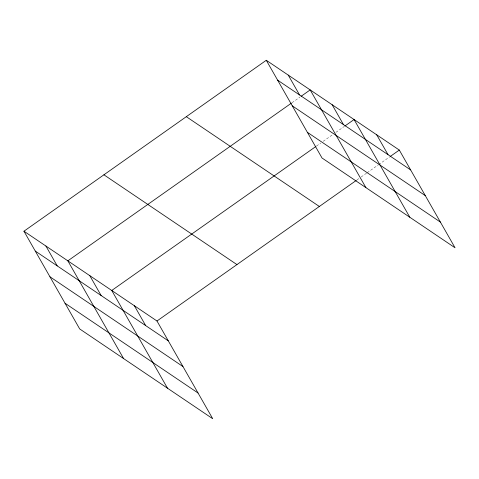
<?xml version="1.0" encoding="UTF-8"?>
<svg xmlns="http://www.w3.org/2000/svg" width="479" height="479" viewBox="0 0 479 479"><rect width="100%" height="100%" fill="white"/><g stroke="black" fill="none" stroke-linecap="round" stroke-linejoin="round"><path stroke-width="0.36" stroke-dasharray="2.4 1.8" d="M292.004 102.728L299.884 97.171M316.517 146.035L320.762 143.041M323.181 141.329L332.27 134.922M335.905 132.36L344.389 126.372M356.903 179.978L359.328 178.272M361.142 176.991L366.597 173.141M367.201 172.715L378.105 165.021M378.715 164.596L389.619 156.902"/><path stroke-width="0.72" d="M23.95 231.213L156.98 321.002L212.718 418.724L79.688 328.935L23.95 231.213L266.282 60.276L399.312 150.065L455.05 247.787L322.02 157.998L266.282 60.276M291.4 103.153L67.85 260.845L123.588 358.567M301.093 96.315L310.182 89.908L365.92 187.63M315.912 146.46L111.751 290.472L167.488 388.194M344.994 125.947L354.083 119.54L409.82 217.256M156.98 321.002L356.298 180.409M390.223 156.477L399.312 150.065M277.61 80.143L410.641 169.931M292.268 105.835L425.298 195.624M307.368 132.306L440.393 222.094M186.313 116.684L319.343 206.473M103.919 174.805L236.949 264.594M35.278 251.074L168.309 340.868M49.936 276.772L182.966 366.561M65.036 303.243L198.067 393.031M376.698 134.803L388.026 154.663M332.133 104.721L343.461 124.588M288.232 75.089L299.561 94.956M134.365 305.74L145.694 325.6M89.801 275.659L101.129 295.525M45.9 246.026L57.229 265.893"/></g></svg>
